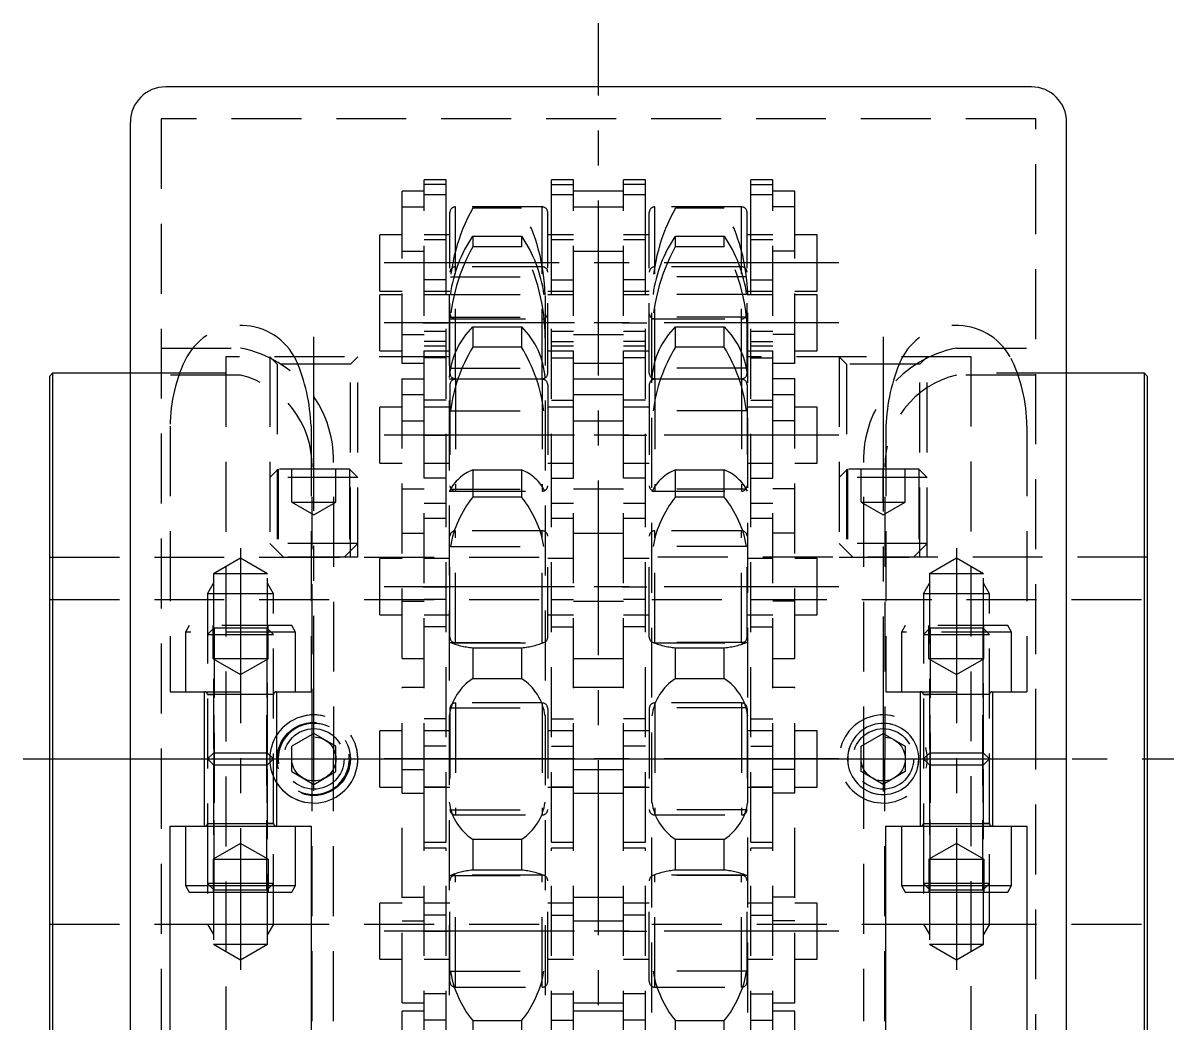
# Model space of a CAD drawing. Extents: x -2 to 270, y -8 to 285.
# Drawn here: x -2.4 to 102.1, y 46.9 to 137.8 of the extents above; entities that cross this region are included whole.
import ezdxf

# ---------------------------------------------------------------- set-up
doc = ezdxf.new("R2010")
doc.units = 0
doc.header["$LTSCALE"] = 0.5
doc.linetypes.add('CENTER', pattern=[50.8, 31.75, -6.35, 6.35, -6.35])
doc.linetypes.add('DASHED', pattern=[19.05, 12.7, -6.35])
for name, color, linetype in [('MSM_CENTER', 1, 'CENTER'), ('MSM_CONTINUOUS', 7, 'CONTINUOUS'), ('MSM_DASHED', 4, 'DASHED')]:
    doc.layers.add(name, color=color, linetype=linetype)

msp = doc.modelspace()

# ---------------------------------------------------------------- linework, layer by layer
at = {"layer": 'MSM_CENTER'}
for p, q in [((49.85, 4.21), (49.85, 137.79)), ((71.68, 116.02), (28.01, 116.02)), ((71.68, 110.59), (28.01, 110.59)), ((65.77, 110.59), (63.57, 110.59)), ((24, 68.11), (24, 109.32)), ((75.7, 109.32), (75.7, 66.8)), ((71.68, 100.38), (28.01, 100.38)), ((65.77, 100.38), (63.57, 100.38)), ((17.35, 90.13), (17.35, 51.87)), ((82.35, 90.13), (82.35, 51.87)), ((71.68, 86.63), (28.01, 86.63)), ((65.77, 86.63), (63.57, 86.63)), ((-2.4, 71), (102.1, 71)), ((71.68, 71), (28.01, 71)), ((65.77, 71), (63.57, 71)), ((71.68, 55.37), (28.01, 55.37)), ((65.77, 55.37), (63.57, 55.37))]:
    msp.add_line(p, q, dxfattribs=at)
at = {"layer": 'MSM_CONTINUOUS'}
for p, q in [((89.15, 132), (10.55, 132)), ((7.35, 71), (7.35, 128.8)), ((92.35, 71), (92.35, 128.8)), ((0.28, 106), (0, 105.72)), ((0, 105.72), (0, 36.28)), ((7.35, 106), (0.28, 106)), ((0.28, 106), (0.28, 36)), ((99.42, 106), (92.35, 106)), ((99.42, 36), (99.42, 106)), ((99.7, 105.72), (99.42, 106)), ((99.7, 36.28), (99.7, 105.72)), ((7.35, 71), (92.35, 71)), ((7.35, 71), (92.35, 71)), ((7.35, 13.2), (7.35, 71)), ((92.35, 13.2), (92.35, 71)), ((10.95, 40.8), (10.95, 64.9)), ((10.95, 64.9), (23.75, 64.9)), ((12.35, 64.9), (12.35, 59.5)), ((22.35, 59.5), (22.35, 64.9)), ((23.75, 64.9), (23.75, 40.8)), ((75.95, 40.8), (75.95, 64.9)), ((75.95, 64.9), (88.75, 64.9)), ((77.35, 64.9), (77.35, 59.5)), ((87.35, 59.5), (87.35, 64.9)), ((88.75, 64.9), (88.75, 40.8)), ((12.35, 59.5), (12.7, 58.9)), ((12.35, 59.5), (22.35, 59.5)), ((12.7, 58.9), (22, 58.9)), ((22, 58.9), (22.35, 59.5)), ((77.35, 59.5), (77.7, 58.9)), ((77.35, 59.5), (87.35, 59.5)), ((77.7, 58.9), (87, 58.9)), ((87, 58.9), (87.35, 59.5))]:
    msp.add_line(p, q, dxfattribs=at)
for centre, start, end in [((10.55, 128.8), 90, 180), ((89.15, 128.8), 0, 90)]:
    msp.add_arc(centre, 3.2, start, end, dxfattribs=at)
at = {"layer": 'MSM_DASHED'}
for p, q in [((10.15, 129.1), (10.15, 71)), ((89.55, 129.1), (10.15, 129.1)), ((89.55, 71), (89.55, 129.1)), ((36.03, 123.56), (34.03, 123.56)), ((34.03, 121.11), (34.03, 123.56)), ((36.03, 118.13), (36.03, 123.56)), ((47.57, 123.56), (45.57, 123.56)), ((45.57, 118.13), (45.57, 123.56)), ((47.57, 121.11), (47.57, 123.56)), ((54.13, 123.56), (52.13, 123.56)), ((52.13, 121.11), (52.13, 123.56)), ((54.13, 118.13), (54.13, 123.56)), ((65.67, 123.56), (63.67, 123.56)), ((63.67, 118.13), (63.67, 123.56)), ((65.67, 121.11), (65.67, 123.56)), ((34.03, 122.52), (32.03, 122.52)), ((32.03, 106.89), (32.03, 122.52)), ((36.03, 123.15), (34.03, 123.15)), ((45.57, 123.15), (47.57, 123.15)), ((52.13, 122.52), (47.57, 122.52)), ((54.13, 123.15), (52.13, 123.15)), ((63.67, 123.15), (65.67, 123.15)), ((67.67, 122.52), (65.67, 122.52)), ((67.67, 106.89), (67.67, 122.52)), ((34.03, 122.24), (36.03, 122.24)), ((45.57, 122.24), (47.57, 122.24)), ((52.13, 122.24), (54.13, 122.24)), ((63.67, 122.24), (65.67, 122.24)), ((32.03, 121.11), (34.03, 121.11)), ((34.03, 101.69), (34.03, 121.11)), ((36.36, 106.01), (36.36, 120.6)), ((44.74, 121.1), (36.86, 121.1)), ((36.86, 105.51), (36.86, 121.1)), ((42.87, 121), (38.43, 121)), ((38.43, 121), (38.43, 120.98)), ((42.87, 120.98), (38.43, 120.98)), ((42.87, 121), (42.87, 120.98)), ((44.74, 105.51), (44.74, 121.1)), ((45.24, 106.01), (45.24, 120.6)), ((47.57, 121.11), (52.13, 121.11)), ((47.57, 101.69), (47.57, 121.11)), ((52.13, 101.69), (52.13, 121.11)), ((54.46, 106.01), (54.46, 120.6)), ((62.84, 121.1), (54.96, 121.1)), ((54.96, 105.51), (54.96, 121.1)), ((61.27, 121), (56.83, 121)), ((56.83, 120.98), (56.83, 121)), ((61.27, 120.98), (56.83, 120.98)), ((61.27, 120.98), (61.27, 121)), ((62.84, 105.51), (62.84, 121.1)), ((63.34, 106.01), (63.34, 120.6)), ((67.67, 121.11), (65.67, 121.11)), ((65.67, 101.69), (65.67, 121.11)), ((30, 113.47), (30, 118.56)), ((32.03, 118.56), (30, 118.56)), ((36.36, 118.56), (34.03, 118.56)), ((36.03, 118.13), (34.03, 118.13)), ((36.03, 118.13), (34.03, 118.13)), ((36.03, 94.17), (36.03, 118.13)), ((38.43, 118.46), (42.87, 118.46)), ((38.43, 118.46), (38.43, 117.47)), ((42.87, 118.46), (42.87, 117.47)), ((47.57, 118.56), (45.24, 118.56)), ((47.57, 118.13), (45.57, 118.13)), ((45.57, 94.17), (45.57, 118.13)), ((47.57, 118.13), (45.57, 118.13)), ((54.46, 118.56), (52.13, 118.56)), ((54.13, 118.13), (52.13, 118.13)), ((54.13, 118.13), (52.13, 118.13)), ((54.13, 94.17), (54.13, 118.13)), ((56.83, 118.46), (61.27, 118.46)), ((56.83, 117.47), (56.83, 118.46)), ((61.27, 117.47), (61.27, 118.46)), ((65.67, 118.56), (63.34, 118.56)), ((65.67, 118.13), (63.67, 118.13)), ((63.67, 94.17), (63.67, 118.13)), ((65.67, 118.13), (63.67, 118.13)), ((69.7, 118.56), (67.67, 118.56)), ((69.7, 113.47), (69.7, 118.56)), ((32.03, 117.09), (34.03, 117.09)), ((42.87, 117.47), (38.43, 117.47)), ((47.57, 117.09), (52.13, 117.09)), ((61.27, 117.47), (56.83, 117.47)), ((67.67, 117.09), (65.67, 117.09)), ((44.74, 115.67), (36.86, 115.67)), ((62.84, 115.67), (54.96, 115.67)), ((36.03, 114.49), (34.03, 114.49)), ((36.03, 114.49), (34.03, 114.49)), ((36.4, 114.76), (44.9, 114.76)), ((45.57, 114.49), (47.57, 114.49)), ((45.57, 114.49), (47.57, 114.49)), ((54.13, 114.49), (52.13, 114.49)), ((54.13, 114.49), (52.13, 114.49)), ((63.3, 114.76), (54.8, 114.76)), ((63.67, 114.49), (65.67, 114.49)), ((63.67, 114.49), (65.67, 114.49)), ((30, 113.47), (32.03, 113.47)), ((30, 108.04), (30, 113.13)), ((32.03, 113.13), (30, 113.13)), ((34.03, 113.47), (36.36, 113.47)), ((36.03, 113.13), (34.03, 113.13)), ((36.03, 113.13), (34.03, 113.13)), ((36.36, 113.13), (36.03, 113.13)), ((36.3, 113.06), (36.3, 28.94)), ((36.4, 113.16), (44.9, 113.16)), ((45, 113.06), (45, 28.94)), ((45.24, 113.47), (47.57, 113.47)), ((45.57, 113.13), (45.24, 113.13)), ((47.57, 113.13), (45.57, 113.13)), ((47.57, 113.13), (45.57, 113.13)), ((52.13, 113.47), (54.46, 113.47)), ((54.13, 113.13), (52.13, 113.13)), ((54.13, 113.13), (52.13, 113.13)), ((54.46, 113.13), (54.13, 113.13)), ((54.7, 28.94), (54.7, 113.06)), ((63.3, 113.16), (54.8, 113.16)), ((63.34, 113.47), (65.67, 113.47)), ((63.67, 113.13), (63.34, 113.13)), ((63.4, 28.94), (63.4, 113.06)), ((65.67, 113.13), (63.67, 113.13)), ((65.67, 113.13), (63.67, 113.13)), ((67.67, 113.47), (69.7, 113.47)), ((69.7, 113.13), (67.67, 113.13)), ((69.7, 108.04), (69.7, 113.13)), ((36.3, 110.94), (45, 110.94)), ((36.4, 111.09), (44.9, 111.09)), ((36.86, 110.94), (44.74, 110.94)), ((54.7, 110.94), (63.4, 110.94)), ((63.3, 111.09), (54.8, 111.09)), ((54.96, 110.94), (62.84, 110.94)), ((33.93, 110.59), (36.13, 110.59)), ((36.03, 109.79), (34.03, 109.79)), ((38.43, 110.21), (42.87, 110.21)), ((38.43, 110.21), (38.43, 108.36)), ((42.87, 110.21), (42.87, 108.36)), ((47.67, 110.59), (45.47, 110.59)), ((47.57, 109.79), (45.57, 109.79)), ((52.03, 110.59), (54.23, 110.59)), ((54.13, 109.79), (52.13, 109.79)), ((56.83, 110.21), (61.27, 110.21)), ((56.83, 108.36), (56.83, 110.21)), ((61.27, 108.36), (61.27, 110.21)), ((65.67, 109.79), (63.67, 109.79)), ((32.03, 109.51), (34.03, 109.51)), ((36.03, 108.88), (34.03, 108.88)), ((45.57, 108.88), (47.57, 108.88)), ((47.57, 109.51), (52.13, 109.51)), ((54.13, 108.88), (52.13, 108.88)), ((63.67, 108.88), (65.67, 108.88)), ((67.67, 109.51), (65.67, 109.51)), ((10.15, 108.29), (17.35, 108.29)), ((30, 108.04), (32.03, 108.04)), ((34.03, 108.48), (36.03, 108.48)), ((34.03, 108.04), (36.03, 108.04)), ((34.03, 108.04), (36.03, 108.04)), ((36.03, 108.04), (36.36, 108.04)), ((42.87, 108.36), (38.43, 108.36)), ((45.24, 108.04), (45.57, 108.04)), ((45.57, 108.48), (47.57, 108.48)), ((45.57, 108.04), (47.57, 108.04)), ((45.57, 108.04), (47.57, 108.04)), ((52.13, 108.48), (54.13, 108.48)), ((52.13, 108.04), (54.13, 108.04)), ((52.13, 108.04), (54.13, 108.04)), ((54.13, 108.04), (54.46, 108.04)), ((61.27, 108.36), (56.83, 108.36)), ((63.34, 108.04), (63.67, 108.04)), ((63.67, 108.48), (65.67, 108.48)), ((63.67, 108.04), (65.67, 108.04)), ((63.67, 108.04), (65.67, 108.04)), ((67.67, 108.04), (69.7, 108.04)), ((82.35, 108.29), (89.55, 108.29)), ((36.3, 107.5), (16, 107.5)), ((16, 107.5), (16, 34.5)), ((20, 107.5), (20, 89.3)), ((20, 107.5), (20.68, 106.82)), ((20, 107.5), (20.03, 107.5)), ((20.68, 106.82), (20.68, 89.3)), ((27.32, 106.82), (20.68, 106.82)), ((27.32, 106.82), (28, 107.5)), ((27.32, 89.3), (27.32, 106.82)), ((28, 89.3), (28, 107.5)), ((34.03, 106.89), (32.03, 106.89)), ((32.03, 80.13), (32.03, 106.89)), ((36.03, 107.41), (34.03, 107.41)), ((36.03, 107.41), (34.03, 107.41)), ((45.57, 107.41), (47.57, 107.41)), ((45.57, 107.41), (47.57, 107.41)), ((52.13, 106.89), (47.57, 106.89)), ((54.13, 107.41), (52.13, 107.41)), ((54.13, 107.41), (52.13, 107.41)), ((83.7, 107.5), (63.4, 107.5)), ((63.67, 107.41), (65.67, 107.41)), ((63.67, 107.41), (65.67, 107.41)), ((67.67, 106.89), (65.67, 106.89)), ((67.67, 80.13), (67.67, 106.89)), ((71.7, 107.5), (71.7, 89.3)), ((71.7, 107.5), (72.38, 106.82)), ((72.38, 106.82), (72.38, 89.3)), ((79.02, 106.82), (72.38, 106.82)), ((79.02, 106.82), (79.7, 107.5)), ((79.02, 89.3), (79.02, 106.82)), ((79.7, 89.3), (79.7, 107.5)), ((83.7, 34.5), (83.7, 107.5)), ((10.15, 106), (7.35, 106)), ((16, 106), (7.35, 106)), ((17.35, 105.83), (10.15, 105.83)), ((36.4, 106.46), (44.9, 106.46)), ((63.3, 106.46), (54.8, 106.46)), ((89.55, 105.83), (82.35, 105.83)), ((92.35, 106), (83.7, 106)), ((92.35, 106), (89.55, 106)), ((32.03, 105.49), (34.03, 105.49)), ((36.3, 105.51), (45, 105.51)), ((36.36, 104.96), (36.36, 95.8)), ((36.86, 105.51), (44.74, 105.51)), ((44.74, 105.46), (36.86, 105.46)), ((36.86, 105.46), (36.86, 95.3)), ((44.74, 105.46), (44.74, 95.3)), ((45.24, 104.96), (45.24, 95.8)), ((47.57, 105.49), (52.13, 105.49)), ((54.46, 104.96), (54.46, 95.8)), ((54.7, 105.51), (63.4, 105.51)), ((54.96, 105.51), (62.84, 105.51)), ((62.84, 105.46), (54.96, 105.46)), ((54.96, 105.46), (54.96, 95.3)), ((62.84, 105.46), (62.84, 95.3)), ((63.34, 104.96), (63.34, 95.8)), ((67.67, 105.49), (65.67, 105.49)), ((32.03, 104.08), (34.03, 104.08)), ((36.03, 103.56), (34.03, 103.56)), ((36.03, 103.56), (34.03, 103.56)), ((45.57, 103.56), (47.57, 103.56)), ((45.57, 103.56), (47.57, 103.56)), ((47.57, 104.08), (52.13, 104.08)), ((54.13, 103.56), (52.13, 103.56)), ((54.13, 103.56), (52.13, 103.56)), ((63.67, 103.56), (65.67, 103.56)), ((63.67, 103.56), (65.67, 103.56)), ((65.67, 104.08), (67.67, 104.08)), ((30, 97.84), (30, 102.93)), ((32.03, 102.93), (30, 102.93)), ((36.36, 102.93), (34.03, 102.93)), ((36.03, 102.93), (34.03, 102.93)), ((36.4, 102.59), (44.9, 102.59)), ((47.57, 102.93), (45.24, 102.93)), ((47.57, 102.93), (45.57, 102.93)), ((54.46, 102.93), (52.13, 102.93)), ((54.13, 102.93), (52.13, 102.93)), ((63.3, 102.59), (54.8, 102.59)), ((65.67, 102.93), (63.34, 102.93)), ((65.67, 102.93), (63.67, 102.93)), ((69.7, 102.93), (67.67, 102.93)), ((69.7, 97.84), (69.7, 102.93)), ((32.03, 101.69), (34.03, 101.69)), ((34.03, 67.9), (34.03, 101.69)), ((47.57, 101.69), (52.13, 101.69)), ((47.57, 67.9), (47.57, 101.69)), ((52.13, 67.9), (52.13, 101.69)), ((67.67, 101.69), (65.67, 101.69)), ((65.67, 67.9), (65.67, 101.69)), ((10.95, 101.2), (10.95, 77.1)), ((23.75, 101.2), (23.75, 77.1)), ((33.93, 100.38), (36.13, 100.38)), ((47.67, 100.38), (45.47, 100.38)), ((52.03, 100.38), (54.23, 100.38)), ((75.95, 101.2), (75.95, 77.1)), ((88.75, 101.2), (88.75, 77.1)), ((20.77, 97.3), (20, 96.53)), ((27.23, 97.3), (20.77, 97.3)), ((20.77, 97.3), (20.77, 89.78)), ((22, 94.3), (22, 97.3)), ((24, 94.3), (24, 97.3)), ((26, 94.3), (26, 97.3)), ((28, 96.53), (27.23, 97.3)), ((27.23, 97.3), (27.23, 89.78)), ((30, 97.84), (32.03, 97.84)), ((34.03, 97.84), (36.36, 97.84)), ((34.03, 97.84), (36.03, 97.84)), ((38.43, 97.23), (42.87, 97.23)), ((38.43, 97.23), (38.43, 94.75)), ((42.87, 97.23), (42.87, 94.75)), ((45.24, 97.84), (47.57, 97.84)), ((45.57, 97.84), (47.57, 97.84)), ((52.13, 97.84), (54.46, 97.84)), ((52.13, 97.84), (54.13, 97.84)), ((56.83, 97.23), (61.27, 97.23)), ((56.83, 94.75), (56.83, 97.23)), ((61.27, 94.75), (61.27, 97.23)), ((63.34, 97.84), (65.67, 97.84)), ((63.67, 97.84), (65.67, 97.84)), ((67.67, 97.84), (69.7, 97.84)), ((72.47, 97.3), (71.7, 96.53)), ((78.93, 97.3), (72.47, 97.3)), ((72.47, 97.3), (72.47, 89.78)), ((73.7, 94.3), (73.7, 97.3)), ((75.7, 94.3), (75.7, 97.3)), ((77.7, 94.3), (77.7, 97.3)), ((79.7, 96.53), (78.93, 97.3)), ((78.93, 97.3), (78.93, 89.78)), ((28, 96.53), (20, 96.53)), ((36.03, 96.48), (34.03, 96.48)), ((36.03, 96.48), (34.03, 96.48)), ((45.57, 96.48), (47.57, 96.48)), ((45.57, 96.48), (47.57, 96.48)), ((54.13, 96.48), (52.13, 96.48)), ((54.13, 96.48), (52.13, 96.48)), ((63.67, 96.48), (65.67, 96.48)), ((63.67, 96.48), (65.67, 96.48)), ((79.7, 96.53), (71.7, 96.53)), ((32.03, 95.52), (34.03, 95.52)), ((36.3, 95.3), (45, 95.3)), ((36.4, 95.49), (44.9, 95.49)), ((36.86, 95.3), (44.74, 95.3)), ((47.57, 95.52), (52.13, 95.52)), ((54.7, 95.3), (63.4, 95.3)), ((63.3, 95.49), (54.8, 95.49)), ((54.96, 95.3), (62.84, 95.3)), ((67.67, 95.52), (65.67, 95.52)), ((22, 94.3), (26, 94.3)), ((22, 94.3), (24, 93.15)), ((23.85, 71), (23.85, 94.8)), ((24, 93.15), (26, 94.3)), ((25.8, 94.8), (25.8, 71)), ((36.03, 94.17), (34.03, 94.17)), ((36.03, 94.17), (34.03, 94.17)), ((36.03, 63.46), (36.03, 94.17)), ((42.87, 94.75), (38.43, 94.75)), ((47.57, 94.17), (45.57, 94.17)), ((45.57, 63.46), (45.57, 94.17)), ((47.57, 94.17), (45.57, 94.17)), ((54.13, 94.17), (52.13, 94.17)), ((54.13, 94.17), (52.13, 94.17)), ((54.13, 63.46), (54.13, 94.17)), ((61.27, 94.75), (56.83, 94.75)), ((65.67, 94.17), (63.67, 94.17)), ((63.67, 63.46), (63.67, 94.17)), ((65.67, 94.17), (63.67, 94.17)), ((73.7, 94.3), (77.7, 94.3)), ((73.7, 94.3), (75.7, 93.15)), ((73.9, 94.8), (73.9, 71)), ((75.7, 93.15), (77.7, 94.3)), ((75.85, 94.8), (75.85, 71)), ((34.03, 92.84), (36.03, 92.84)), ((34.03, 92.84), (36.03, 92.84)), ((45.57, 92.84), (47.57, 92.84)), ((45.57, 92.84), (47.57, 92.84)), ((52.13, 92.84), (54.13, 92.84)), ((52.13, 92.84), (54.13, 92.84)), ((63.67, 92.84), (65.67, 92.84)), ((63.67, 92.84), (65.67, 92.84)), ((32.03, 91.5), (34.03, 91.5)), ((36.36, 82.05), (36.36, 91.21)), ((36.86, 81.55), (36.86, 91.71)), ((44.74, 91.71), (36.86, 91.71)), ((44.74, 81.55), (44.74, 91.71)), ((45.24, 82.05), (45.24, 91.21)), ((47.57, 91.5), (52.13, 91.5)), ((54.46, 82.05), (54.46, 91.21)), ((54.96, 81.55), (54.96, 91.71)), ((62.84, 91.71), (54.96, 91.71)), ((62.84, 81.55), (62.84, 91.71)), ((63.34, 82.05), (63.34, 91.21)), ((67.67, 91.5), (65.67, 91.5)), ((28, 90.55), (20, 90.55)), ((20, 90.55), (21.25, 89.3)), ((26.75, 89.3), (28, 90.55)), ((36.4, 90.27), (44.9, 90.27)), ((63.3, 90.27), (54.8, 90.27)), ((71.7, 90.55), (72.95, 89.3)), ((79.7, 90.55), (71.7, 90.55)), ((78.45, 89.3), (79.7, 90.55)), ((0, 89.3), (45, 89.3)), ((17.35, 89.22), (14.89, 87.8)), ((19.81, 87.8), (17.35, 89.22)), ((28, 89.3), (20, 89.3)), ((20, 89.3), (28, 89.3)), ((30, 84.09), (30, 89.18)), ((32.03, 89.18), (30, 89.18)), ((36.03, 89.18), (34.03, 89.18)), ((36.03, 89.18), (34.03, 89.18)), ((36.36, 89.18), (36.03, 89.18)), ((45.57, 89.18), (45.24, 89.18)), ((47.57, 89.18), (45.57, 89.18)), ((47.57, 89.18), (45.57, 89.18)), ((54.13, 89.18), (52.13, 89.18)), ((54.13, 89.18), (52.13, 89.18)), ((54.46, 89.18), (54.13, 89.18)), ((99.7, 89.3), (54.7, 89.3)), ((63.67, 89.18), (63.34, 89.18)), ((65.67, 89.18), (63.67, 89.18)), ((65.67, 89.18), (63.67, 89.18)), ((69.7, 89.18), (67.67, 89.18)), ((69.7, 84.09), (69.7, 89.18)), ((71.7, 89.3), (79.7, 89.3)), ((71.7, 89.3), (79.7, 89.3)), ((82.35, 89.22), (79.89, 87.8)), ((84.81, 87.8), (82.35, 89.22)), ((14.89, 87.8), (14.89, 71.54)), ((19.81, 87.8), (14.89, 87.8)), ((19.81, 71.54), (19.81, 87.8)), ((79.89, 87.8), (79.89, 71.54)), ((84.81, 87.8), (79.89, 87.8)), ((84.81, 71.54), (84.81, 87.8)), ((14.35, 86), (14.89, 86.94)), ((20.35, 86), (19.81, 86.94)), ((79.35, 86), (79.89, 86.94)), ((85.35, 86), (84.81, 86.94)), ((14.35, 86), (14.35, 65.15)), ((20.35, 86), (14.35, 86)), ((20.35, 65.15), (20.35, 86)), ((33.93, 86.63), (36.13, 86.63)), ((47.67, 86.63), (45.47, 86.63)), ((52.03, 86.63), (54.23, 86.63)), ((79.35, 86), (79.35, 65.15)), ((85.35, 86), (79.35, 86)), ((85.35, 65.15), (85.35, 86)), ((0, 85.46), (45, 85.46)), ((32.03, 85.33), (34.03, 85.33)), ((36.03, 85.48), (34.03, 85.48)), ((36.03, 85.48), (34.03, 85.48)), ((45.57, 85.48), (47.57, 85.48)), ((45.57, 85.48), (47.57, 85.48)), ((47.57, 85.33), (52.13, 85.33)), ((54.13, 85.48), (52.13, 85.48)), ((54.13, 85.48), (52.13, 85.48)), ((54.7, 85.46), (99.7, 85.46)), ((63.67, 85.48), (65.67, 85.48)), ((63.67, 85.48), (65.67, 85.48)), ((67.67, 85.33), (65.67, 85.33)), ((30, 84.09), (32.03, 84.09)), ((34.03, 84.09), (36.03, 84.09)), ((34.03, 84.09), (36.03, 84.09)), ((36.03, 84.09), (36.36, 84.09)), ((45.24, 84.09), (45.57, 84.09)), ((45.57, 84.09), (47.57, 84.09)), ((45.57, 84.09), (47.57, 84.09)), ((52.13, 84.09), (54.13, 84.09)), ((52.13, 84.09), (54.13, 84.09)), ((54.13, 84.09), (54.46, 84.09)), ((63.34, 84.09), (63.67, 84.09)), ((63.67, 84.09), (65.67, 84.09)), ((63.67, 84.09), (65.67, 84.09)), ((67.67, 84.09), (69.7, 84.09)), ((12.7, 83.1), (12.35, 82.5)), ((22, 83.1), (12.7, 83.1)), ((14.96, 82.9), (14.35, 82.29)), ((14.85, 80.1), (14.85, 83.1)), ((14.96, 82.9), (14.96, 65.15)), ((14.96, 82.9), (19.74, 82.9)), ((19.74, 82.9), (19.74, 65.15)), ((20.35, 82.29), (19.74, 82.9)), ((19.85, 80.1), (19.85, 83.1)), ((22.35, 82.5), (22, 83.1)), ((36.03, 83), (34.03, 83)), ((36.03, 83), (34.03, 83)), ((45.57, 83), (47.57, 83)), ((45.57, 83), (47.57, 83)), ((54.13, 83), (52.13, 83)), ((54.13, 83), (52.13, 83)), ((63.67, 83), (65.67, 83)), ((63.67, 83), (65.67, 83)), ((77.7, 83.1), (77.35, 82.5)), ((87, 83.1), (77.7, 83.1)), ((79.96, 82.9), (79.35, 82.29)), ((79.85, 80.1), (79.85, 83.1)), ((79.96, 82.9), (79.96, 65.15)), ((79.96, 82.9), (84.74, 82.9)), ((84.74, 82.9), (84.74, 65.15)), ((85.35, 82.29), (84.74, 82.9)), ((84.85, 80.1), (84.85, 83.1)), ((87.35, 82.5), (87, 83.1)), ((22.35, 82.5), (12.35, 82.5)), ((12.35, 82.5), (12.35, 77.1)), ((14.35, 82.29), (20.35, 82.29)), ((22.35, 77.1), (22.35, 82.5)), ((36.4, 81.57), (44.9, 81.57)), ((36.86, 81.55), (44.74, 81.55)), ((63.3, 81.57), (54.8, 81.57)), ((54.96, 81.55), (62.84, 81.55)), ((77.35, 82.5), (77.35, 77.1)), ((87.35, 82.5), (77.35, 82.5)), ((79.35, 82.29), (85.35, 82.29)), ((87.35, 77.1), (87.35, 82.5)), ((38.43, 81.09), (42.87, 81.09)), ((38.43, 81.09), (38.43, 78.27)), ((42.87, 81.09), (42.87, 78.27)), ((56.83, 81.09), (61.27, 81.09)), ((56.83, 78.27), (56.83, 81.09)), ((61.27, 78.27), (61.27, 81.09)), ((14.85, 80.1), (17.35, 78.66)), ((19.85, 80.1), (14.85, 80.1)), ((17.35, 78.66), (19.85, 80.1)), ((32.03, 80.13), (34.03, 80.13)), ((47.57, 80.13), (52.13, 80.13)), ((65.67, 80.13), (67.67, 80.13)), ((79.85, 80.1), (82.35, 78.66)), ((84.85, 80.1), (79.85, 80.1)), ((82.35, 78.66), (84.85, 80.1)), ((32.03, 48.86), (32.03, 77.5)), ((34.03, 77.5), (32.03, 77.5)), ((42.87, 78.27), (38.43, 78.27)), ((52.13, 77.5), (47.57, 77.5)), ((61.27, 78.27), (56.83, 78.27)), ((67.67, 77.5), (65.67, 77.5)), ((67.67, 48.86), (67.67, 77.5)), ((10.95, 77.1), (23.75, 77.1)), ((14.05, 77.1), (14.05, 71)), ((20.35, 76.85), (14.35, 76.85)), ((14.35, 76.85), (14.96, 76.85)), ((14.96, 59.1), (14.96, 76.85)), ((19.74, 59.1), (19.74, 76.85)), ((20.35, 76.85), (19.74, 76.85)), ((20.65, 71), (20.65, 77.1)), ((75.95, 77.1), (88.75, 77.1)), ((79.05, 77.1), (79.05, 71)), ((85.35, 76.85), (79.35, 76.85)), ((79.35, 76.85), (79.96, 76.85)), ((79.96, 59.1), (79.96, 76.85)), ((84.74, 59.1), (84.74, 76.85)), ((85.35, 76.85), (84.74, 76.85)), ((85.65, 71), (85.65, 77.1)), ((36.36, 75.58), (36.36, 66.42)), ((36.4, 75.63), (44.9, 75.63)), ((44.74, 76.08), (36.86, 76.08)), ((36.86, 76.08), (36.86, 65.92)), ((44.74, 76.08), (44.74, 65.92)), ((45.24, 75.58), (45.24, 66.42)), ((54.46, 75.58), (54.46, 66.42)), ((63.3, 75.63), (54.8, 75.63)), ((62.84, 76.08), (54.96, 76.08)), ((54.96, 76.08), (54.96, 65.92)), ((62.84, 76.08), (62.84, 65.92)), ((63.34, 75.58), (63.34, 66.42)), ((36.03, 74.63), (34.03, 74.63)), ((36.03, 74.63), (34.03, 74.63)), ((45.57, 74.63), (47.57, 74.63)), ((45.57, 74.63), (47.57, 74.63)), ((54.13, 74.63), (52.13, 74.63)), ((54.13, 74.63), (52.13, 74.63)), ((63.67, 74.63), (65.67, 74.63)), ((63.67, 74.63), (65.67, 74.63)), ((24, 73.31), (22, 72.15)), ((26, 72.15), (24, 73.31)), ((32.03, 73.54), (30, 73.54)), ((30, 68.45), (30, 73.54)), ((36.03, 73.55), (34.03, 73.55)), ((36.36, 73.54), (34.03, 73.54)), ((47.57, 73.54), (45.24, 73.54)), ((47.57, 73.55), (45.57, 73.55)), ((54.13, 73.55), (52.13, 73.55)), ((54.46, 73.54), (52.13, 73.54)), ((65.67, 73.54), (63.34, 73.54)), ((65.67, 73.55), (63.67, 73.55)), ((69.7, 73.54), (67.67, 73.54)), ((69.7, 68.45), (69.7, 73.54)), ((73.7, 72.15), (75.7, 73.31)), ((75.7, 73.31), (77.7, 72.15)), ((22, 69.85), (22, 72.15)), ((26, 69.85), (26, 72.15)), ((36.03, 72.15), (34.03, 72.15)), ((36.03, 72.15), (34.03, 72.15)), ((45.57, 72.15), (47.57, 72.15)), ((45.57, 72.15), (47.57, 72.15)), ((54.13, 72.15), (52.13, 72.15)), ((54.13, 72.15), (52.13, 72.15)), ((63.67, 72.15), (65.67, 72.15)), ((63.67, 72.15), (65.67, 72.15)), ((73.7, 69.85), (73.7, 72.15)), ((77.7, 72.15), (77.7, 69.85)), ((14.89, 71.54), (14.35, 71)), ((19.81, 71.54), (14.89, 71.54)), ((20.35, 71), (19.81, 71.54)), ((79.89, 71.54), (79.35, 71)), ((84.81, 71.54), (79.89, 71.54)), ((85.35, 71), (84.81, 71.54)), ((10.15, 71), (10.15, 12.9)), ((14.05, 71), (14.05, 64.9)), ((14.35, 71), (14.89, 70.46)), ((14.89, 70.46), (14.89, 54.2)), ((14.89, 70.46), (19.81, 70.46)), ((19.81, 70.46), (20.35, 71)), ((19.81, 54.2), (19.81, 70.46)), ((20.65, 64.9), (20.65, 71)), ((23.85, 47.2), (23.85, 71)), ((25.8, 47.2), (25.8, 71)), ((32.03, 70.05), (34.03, 70.05)), ((33.93, 71), (36.13, 71)), ((47.67, 71), (45.47, 71)), ((47.57, 70.05), (52.13, 70.05)), ((52.03, 71), (54.23, 71)), ((67.67, 70.05), (65.67, 70.05)), ((73.9, 71), (73.9, 47.2)), ((75.85, 47.2), (75.85, 71)), ((79.05, 71), (79.05, 64.9)), ((79.35, 71), (79.89, 70.46)), ((79.89, 70.46), (79.89, 54.2)), ((79.89, 70.46), (84.81, 70.46)), ((84.81, 70.46), (85.35, 71)), ((84.81, 54.2), (84.81, 70.46)), ((85.65, 64.9), (85.65, 71)), ((89.55, 12.9), (89.55, 71)), ((22, 69.85), (24, 68.69)), ((24, 68.69), (26, 69.85)), ((75.7, 68.69), (73.7, 69.85)), ((77.7, 69.85), (75.7, 68.69)), ((30, 68.45), (32.03, 68.45)), ((34.03, 68.46), (36.03, 68.46)), ((34.03, 68.45), (36.36, 68.45)), ((45.24, 68.45), (47.57, 68.45)), ((45.57, 68.46), (47.57, 68.46)), ((52.13, 68.46), (54.13, 68.46)), ((52.13, 68.45), (54.46, 68.45)), ((63.34, 68.45), (65.67, 68.45)), ((63.67, 68.46), (65.67, 68.46)), ((67.67, 68.45), (69.7, 68.45)), ((32.03, 67.9), (34.03, 67.9)), ((34.03, 34.08), (34.03, 67.9)), ((47.57, 34.08), (47.57, 67.9)), ((47.57, 67.9), (52.13, 67.9)), ((52.13, 34.08), (52.13, 67.9)), ((65.67, 34.08), (65.67, 67.9)), ((67.67, 67.9), (65.67, 67.9)), ((36.4, 66.37), (44.9, 66.37)), ((36.86, 65.92), (44.74, 65.92)), ((44.74, 65.92), (44.75, 65.95)), ((63.3, 66.37), (54.8, 66.37)), ((54.94, 65.95), (54.96, 65.92)), ((54.96, 65.92), (62.84, 65.92)), ((14.35, 65.15), (14.35, 56)), ((14.35, 65.15), (20.35, 65.15)), ((14.35, 65.15), (14.96, 65.15)), ((20.35, 65.15), (19.74, 65.15)), ((20.35, 56), (20.35, 65.15)), ((79.35, 65.15), (79.35, 56)), ((79.35, 65.15), (85.35, 65.15)), ((79.35, 65.15), (79.96, 65.15)), ((85.35, 65.15), (84.74, 65.15)), ((85.35, 56), (85.35, 65.15)), ((17.35, 63.34), (14.85, 61.9)), ((19.85, 61.9), (17.35, 63.34)), ((34.03, 63.46), (36.03, 63.46)), ((34.03, 63.46), (36.03, 63.46)), ((36.03, 62.91), (34.03, 62.91)), ((36.03, 62.91), (34.03, 62.91)), ((36.03, 34.08), (36.03, 62.91)), ((38.43, 63.73), (38.43, 60.91)), ((38.43, 63.73), (42.87, 63.73)), ((42.87, 63.73), (42.87, 60.91)), ((45.57, 63.46), (47.57, 63.46)), ((45.57, 63.46), (47.57, 63.46)), ((45.57, 34.08), (45.57, 62.91)), ((47.57, 62.91), (45.57, 62.91)), ((47.57, 62.91), (45.57, 62.91)), ((52.13, 63.46), (54.13, 63.46)), ((52.13, 63.46), (54.13, 63.46)), ((54.13, 62.91), (52.13, 62.91)), ((54.13, 62.91), (52.13, 62.91)), ((54.13, 34.08), (54.13, 62.91)), ((56.83, 63.73), (61.27, 63.73)), ((56.83, 60.91), (56.83, 63.73)), ((61.27, 60.91), (61.27, 63.73)), ((63.67, 63.46), (65.67, 63.46)), ((63.67, 63.46), (65.67, 63.46)), ((63.67, 34.08), (63.67, 62.91)), ((65.67, 62.91), (63.67, 62.91)), ((65.67, 62.91), (63.67, 62.91)), ((82.35, 63.34), (79.85, 61.9)), ((84.85, 61.9), (82.35, 63.34)), ((14.85, 61.9), (14.85, 58.9)), ((14.85, 61.9), (19.85, 61.9)), ((17.35, 61.9), (17.35, 58.9)), ((19.85, 61.9), (19.85, 58.9)), ((79.85, 61.9), (79.85, 58.9)), ((79.85, 61.9), (84.85, 61.9)), ((82.35, 61.9), (82.35, 58.9)), ((84.85, 61.9), (84.85, 58.9)), ((42.87, 60.91), (38.43, 60.91)), ((61.27, 60.91), (56.83, 60.91)), ((20.35, 59.71), (14.35, 59.71)), ((14.35, 59.71), (14.96, 59.1)), ((19.74, 59.1), (20.35, 59.71)), ((36.36, 50.79), (36.36, 59.95)), ((36.4, 60.43), (44.9, 60.43)), ((44.74, 60.45), (36.86, 60.45)), ((36.86, 50.29), (36.86, 60.45)), ((44.74, 50.29), (44.74, 60.45)), ((45.24, 50.79), (45.24, 59.95)), ((54.46, 50.79), (54.46, 59.95)), ((63.3, 60.43), (54.8, 60.43)), ((62.84, 60.45), (54.96, 60.45)), ((54.96, 50.29), (54.96, 60.45)), ((62.84, 50.29), (62.84, 60.45)), ((63.34, 50.79), (63.34, 59.95)), ((85.35, 59.71), (79.35, 59.71)), ((79.35, 59.71), (79.96, 59.1)), ((84.74, 59.1), (85.35, 59.71)), ((19.74, 59.1), (14.96, 59.1)), ((84.74, 59.1), (79.96, 59.1)), ((32.03, 57.91), (30, 57.91)), ((30, 52.82), (30, 57.91)), ((32.03, 58.46), (34.03, 58.46)), ((36.03, 57.91), (34.03, 57.91)), ((36.03, 57.91), (34.03, 57.91)), ((36.36, 57.91), (36.03, 57.91)), ((45.57, 57.91), (45.24, 57.91)), ((47.57, 57.91), (45.57, 57.91)), ((47.57, 57.91), (45.57, 57.91)), ((47.57, 58.46), (52.13, 58.46)), ((54.13, 57.91), (52.13, 57.91)), ((54.13, 57.91), (52.13, 57.91)), ((54.46, 57.91), (54.13, 57.91)), ((63.67, 57.91), (63.34, 57.91)), ((65.67, 57.91), (63.67, 57.91)), ((65.67, 57.91), (63.67, 57.91)), ((67.67, 58.46), (65.67, 58.46)), ((69.7, 57.91), (67.67, 57.91)), ((69.7, 52.82), (69.7, 57.91)), ((36.03, 56.83), (34.03, 56.83)), ((36.03, 56.83), (34.03, 56.83)), ((45.57, 56.83), (47.57, 56.83)), ((45.57, 56.83), (47.57, 56.83)), ((54.13, 56.83), (52.13, 56.83)), ((54.13, 56.83), (52.13, 56.83)), ((63.67, 56.83), (65.67, 56.83)), ((63.67, 56.83), (65.67, 56.83)), ((0, 56), (45, 56)), ((14.35, 56), (20.35, 56)), ((14.35, 56), (14.89, 55.06)), ((20.35, 56), (19.81, 55.06)), ((32.03, 56.32), (34.03, 56.32)), ((47.57, 56.32), (52.13, 56.32)), ((54.7, 56), (99.7, 56)), ((67.67, 56.32), (65.67, 56.32)), ((79.35, 56), (85.35, 56)), ((79.35, 56), (79.89, 55.06)), ((85.35, 56), (84.81, 55.06)), ((33.93, 55.37), (36.13, 55.37)), ((47.67, 55.37), (45.47, 55.37)), ((52.03, 55.37), (54.23, 55.37)), ((14.89, 54.2), (19.81, 54.2)), ((14.89, 54.2), (17.35, 52.78)), ((17.35, 52.78), (19.81, 54.2)), ((79.89, 54.2), (82.35, 52.78)), ((79.89, 54.2), (84.81, 54.2)), ((82.35, 52.78), (84.81, 54.2)), ((30, 52.82), (32.03, 52.82)), ((34.03, 52.82), (36.03, 52.82)), ((34.03, 52.82), (36.03, 52.82)), ((36.03, 52.82), (36.36, 52.82)), ((45.24, 52.82), (45.57, 52.82)), ((45.57, 52.82), (47.57, 52.82)), ((45.57, 52.82), (47.57, 52.82)), ((52.13, 52.82), (54.13, 52.82)), ((52.13, 52.82), (54.13, 52.82)), ((54.13, 52.82), (54.46, 52.82)), ((63.34, 52.82), (63.67, 52.82)), ((63.67, 52.82), (65.67, 52.82)), ((63.67, 52.82), (65.67, 52.82)), ((67.67, 52.82), (69.7, 52.82)), ((36.4, 51.73), (44.9, 51.73)), ((63.3, 51.73), (54.8, 51.73)), ((36.86, 50.29), (44.74, 50.29)), ((54.96, 50.29), (62.84, 50.29)), ((36.03, 49.69), (34.03, 49.69)), ((36.03, 49.69), (34.03, 49.69)), ((45.57, 49.69), (47.57, 49.69)), ((45.57, 49.69), (47.57, 49.69)), ((54.13, 49.69), (52.13, 49.69)), ((54.13, 49.69), (52.13, 49.69)), ((63.67, 49.69), (65.67, 49.69)), ((63.67, 49.69), (65.67, 49.69)), ((32.03, 48.86), (34.03, 48.86)), ((32.03, 24.91), (32.03, 48.12)), ((34.03, 48.12), (32.03, 48.12)), ((47.57, 48.86), (52.13, 48.86)), ((52.13, 48.12), (47.57, 48.12)), ((65.67, 48.86), (67.67, 48.86)), ((67.67, 48.12), (65.67, 48.12)), ((67.67, 24.91), (67.67, 48.12)), ((36.03, 47.29), (34.03, 47.29)), ((36.03, 47.29), (34.03, 47.29)), ((38.43, 47.25), (38.43, 44.77)), ((38.43, 47.25), (42.87, 47.25)), ((42.87, 47.25), (42.87, 44.77)), ((45.57, 47.29), (47.57, 47.29)), ((45.57, 47.29), (47.57, 47.29)), ((54.13, 47.29), (52.13, 47.29)), ((54.13, 47.29), (52.13, 47.29)), ((56.83, 47.25), (61.27, 47.25)), ((56.83, 44.77), (56.83, 47.25)), ((61.27, 44.77), (61.27, 47.25)), ((63.67, 47.29), (65.67, 47.29)), ((63.67, 47.29), (65.67, 47.29))]:
    msp.add_line(p, q, dxfattribs=at)
for centre, radius in [((24, 71), 3.32), ((24, 71), 2.75), ((75.7, 71), 2.75), ((24, 71), 2), ((75.7, 71), 2)]:
    msp.add_circle(centre, radius, dxfattribs=at)
for centre, radius, start, end in [((53.24, 112.77), 16.94, 150.9569, 178.7946), ((36.86, 120.6), 0.5, 90, 180), ((28.06, 112.77), 16.94, 1.2054, 29.0431), ((44.74, 120.6), 0.5, 0, 90), ((54.96, 120.6), 0.5, 90, 180), ((71.64, 112.77), 16.94, 150.9569, 178.7946), ((46.46, 112.77), 16.94, 1.2054, 29.0431), ((62.84, 120.6), 0.5, 0, 90), ((48.67, 111.51), 12.38, 145.8506, 172.3509), ((32.63, 111.51), 12.38, 7.6491, 34.1494), ((67.07, 111.51), 12.38, 145.8506, 172.3509), ((51.03, 111.51), 12.38, 7.6491, 34.1494), ((53.2, 109.27), 16.9, 150.9554, 180.2996), ((28.1, 109.27), 16.9, 359.7004, 29.0446), ((71.6, 109.27), 16.9, 150.9554, 180.2996), ((46.5, 109.27), 16.9, 359.7004, 29.0446), ((36.86, 115.17), 0.5, 90, 180), ((44.74, 115.17), 0.5, 0, 90), ((54.96, 115.17), 0.5, 90, 180), ((62.84, 115.17), 0.5, 0, 90), ((36.86, 111.44), 0.5, 180, 270), ((44.74, 111.44), 0.5, 270, 0), ((54.96, 111.44), 0.5, 180, 270), ((62.84, 111.44), 0.5, 270, 0), ((17.36, 104.74), 5.61, 25.9693, 150.6395), ((43.54, 105.05), 7.27, 134.7685, 175.5466), ((37.76, 105.05), 7.27, 4.4534, 45.2315), ((61.94, 105.05), 7.27, 134.7685, 175.5466), ((56.16, 105.05), 7.27, 4.4534, 45.2315), ((82.34, 104.74), 5.61, 29.3605, 154.0307), ((15.37, 98.05), 10.43, 359.254, 78.998), ((51.16, 100.66), 14.88, 148.8228, 172.5631), ((30.14, 100.66), 14.88, 7.4369, 31.1772), ((69.56, 100.66), 14.88, 148.8228, 172.5631), ((48.54, 100.66), 14.88, 7.4369, 31.1772), ((84.33, 98.05), 10.43, 101.002, 180.746), ((24.94, 101.16), 13.99, 153.0508, 179.826), ((6.97, 100.59), 16.79, 2.071, 23.181), ((92.73, 100.59), 16.79, 156.819, 177.929), ((74.76, 101.16), 13.99, 0.174, 26.9492), ((15.38, 97.6), 8.47, 359.1367, 76.5786), ((36.86, 106.01), 0.5, 180, 270), ((44.74, 106.01), 0.5, 270, 0), ((54.96, 106.01), 0.5, 180, 270), ((62.84, 106.01), 0.5, 270, 0), ((84.32, 97.6), 8.47, 103.4214, 180.8633), ((36.86, 104.96), 0.5, 90, 180), ((44.74, 104.96), 0.5, 0, 90), ((54.96, 104.96), 0.5, 90, 180), ((62.84, 104.96), 0.5, 0, 90), ((39.89, 93.51), 4, 111.3767, 153.3254), ((41.41, 93.51), 4, 26.6746, 68.6233), ((58.29, 93.51), 4, 111.3767, 153.3254), ((59.81, 93.51), 4, 26.6746, 68.6233), ((36.86, 95.8), 0.5, 180, 270), ((44.74, 95.8), 0.5, 270, 0), ((54.96, 95.8), 0.5, 180, 270), ((62.84, 95.8), 0.5, 270, 0), ((45.83, 88.71), 9.55, 140.7715, 170.5686), ((35.47, 88.71), 9.55, 9.4314, 39.2285), ((64.23, 88.71), 9.55, 140.7715, 170.5686), ((53.87, 88.71), 9.55, 9.4314, 39.2285), ((36.86, 91.21), 0.5, 90, 180), ((44.74, 91.21), 0.5, 0, 90), ((54.96, 91.21), 0.5, 90, 180), ((62.84, 91.21), 0.5, 0, 90), ((39.11, 88.5), 7.44, 247.7606, 264.6916), ((36.86, 82.05), 0.5, 180, 270), ((42.19, 88.5), 7.44, 275.3084, 292.2394), ((44.74, 82.05), 0.5, 270, 0), ((54.96, 82.05), 0.5, 180, 270), ((57.51, 88.5), 7.44, 247.7606, 264.6916), ((60.59, 88.5), 7.44, 275.3084, 292.2394), ((62.84, 82.05), 0.5, 270, 0), ((40.9, 74.36), 4.63, 122.3949, 172.9773), ((40.4, 74.36), 4.63, 7.0227, 57.6051), ((59.3, 74.36), 4.63, 122.3949, 172.9773), ((58.8, 74.36), 4.63, 7.0227, 57.6051), ((14.1, 76.85), 0.25, 0, 90), ((20.6, 76.85), 0.25, 90, 180), ((79.1, 76.85), 0.25, 0, 90), ((85.6, 76.85), 0.25, 90, 180), ((36.86, 75.58), 0.5, 90, 180), ((44.74, 75.58), 0.5, 0, 90), ((54.96, 75.58), 0.5, 90, 180), ((62.84, 75.58), 0.5, 0, 90), ((24, 71), 4, 75, 15), ((24, 71), 4, 165, 105), ((24, 71), 3.23, 75, 15), ((24, 71), 3.23, 255, 195), ((75.7, 71), 4, 75, 15), ((75.7, 71), 3.23, 75, 15), ((75.7, 71), 3.23, 345, 285), ((40.9, 67.64), 4.63, 187.0227, 237.6051), ((40.4, 67.64), 4.63, 302.3949, 352.9773), ((59.3, 67.64), 4.63, 187.0227, 237.6051), ((58.8, 67.64), 4.63, 302.3949, 352.9773), ((36.86, 66.42), 0.5, 180, 270), ((44.74, 66.42), 0.5, 270, 0), ((54.96, 66.42), 0.5, 180, 270), ((62.84, 66.42), 0.5, 270, 0), ((14.1, 65.15), 0.25, 270, 0), ((20.6, 65.15), 0.25, 180, 270), ((79.1, 65.15), 0.25, 270, 0), ((85.6, 65.15), 0.25, 180, 270), ((39.11, 53.5), 7.44, 95.3084, 112.2394), ((42.19, 53.5), 7.44, 67.7606, 84.6916), ((57.51, 53.5), 7.44, 95.3084, 112.2394), ((60.59, 53.5), 7.44, 67.7606, 84.6916), ((36.86, 59.95), 0.5, 90, 180), ((44.74, 59.95), 0.5, 0, 90), ((54.96, 59.95), 0.5, 90, 180), ((62.84, 59.95), 0.5, 0, 90), ((45.83, 53.29), 9.55, 189.4314, 219.2285), ((35.47, 53.29), 9.55, 320.7715, 350.5686), ((64.23, 53.29), 9.55, 189.4314, 219.2285), ((53.87, 53.29), 9.55, 320.7715, 350.5686), ((36.86, 50.79), 0.5, 180, 270), ((44.74, 50.79), 0.5, 270, 0), ((54.96, 50.79), 0.5, 180, 270), ((62.84, 50.79), 0.5, 270, 0)]:
    msp.add_arc(centre, radius, start, end, dxfattribs=at)

doc.saveas('drawing.dxf')
